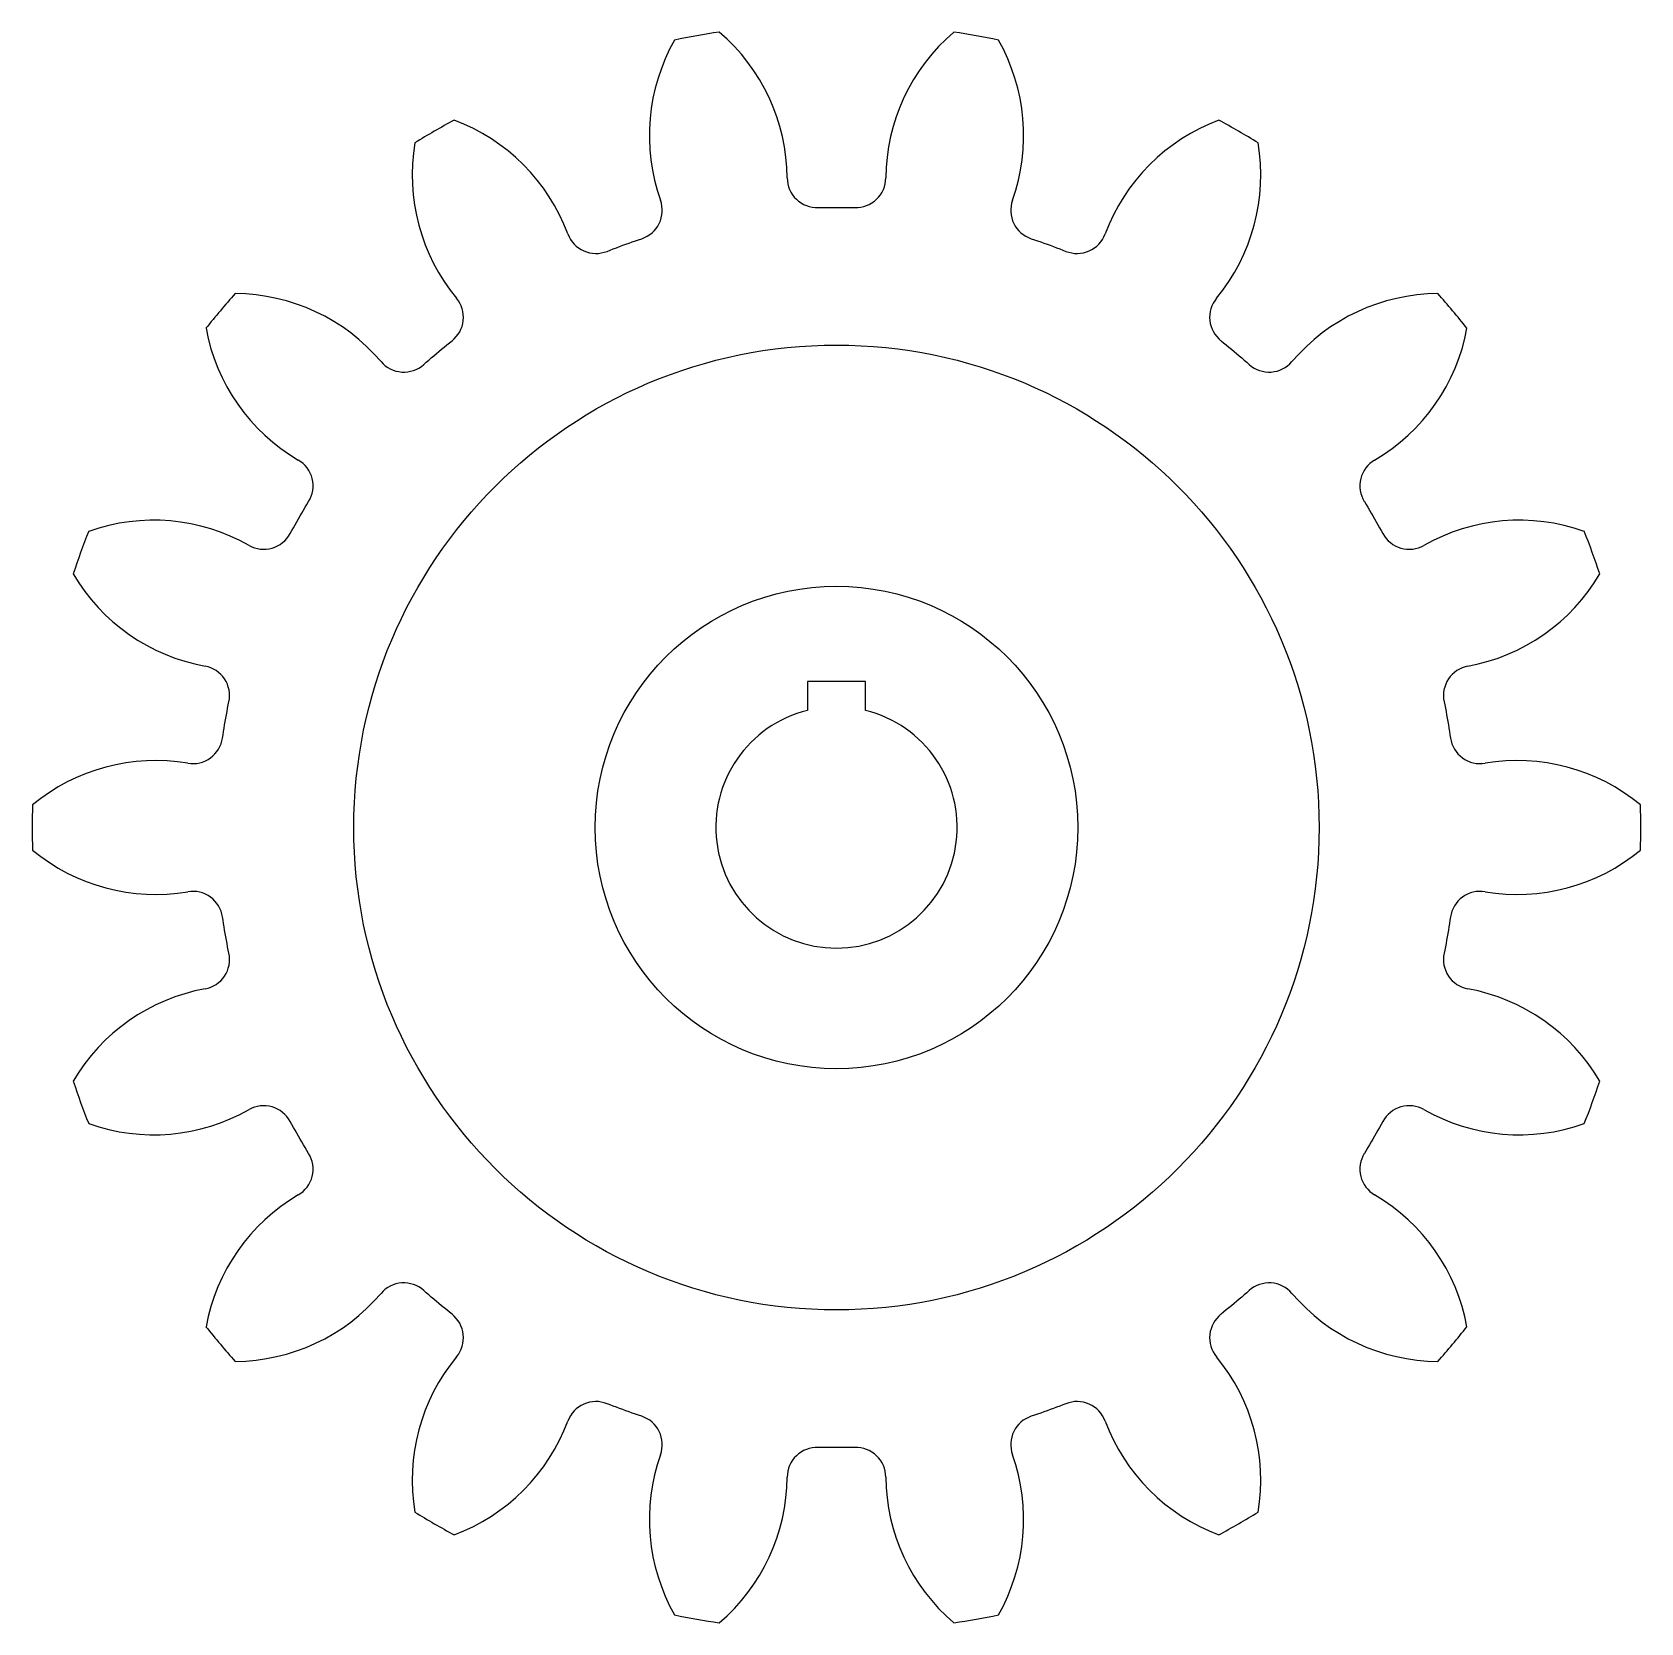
# Model space of a CAD drawing. Header units: millimetres. Extents: x 129.72 to 133.05, y 227.09 to 230.39.
import ezdxf

# ---------------------------------------------------------------- set-up
doc = ezdxf.new("R2010")
doc.units = ezdxf.units.MM

msp = doc.modelspace()

# ---------------------------------------------------------------- linework, layer by layer
for points in [[(131.3467, 230.0216), (131.3536, 230.0218), (131.3606, 230.0219), (131.3675, 230.0221), (131.3745, 230.0221), (131.3815, 230.0222), (131.3884, 230.0222), (131.3954, 230.0221), (131.4023, 230.0221), (131.4093, 230.0219), (131.4162, 230.0218), (131.4232, 230.0216)], [(130.9095, 229.931), (130.916, 229.9336), (130.9225, 229.9361), (130.929, 229.9386), (130.9355, 229.941), (130.942, 229.9435), (130.9485, 229.9458), (130.9551, 229.9482), (130.9616, 229.9505), (130.9682, 229.9528), (130.9748, 229.955), (130.9814, 229.9572)], [(131.7885, 229.9572), (131.7951, 229.955), (131.8016, 229.9528), (131.8082, 229.9505), (131.8148, 229.9482), (131.8213, 229.9458), (131.8279, 229.9435), (131.8344, 229.941), (131.8409, 229.9386), (131.8474, 229.9361), (131.8539, 229.9336), (131.8603, 229.931)], [(130.5297, 229.6964), (130.5349, 229.701), (130.5401, 229.7056), (130.5454, 229.7102), (130.5507, 229.7147), (130.556, 229.7192), (130.5613, 229.7237), (130.5666, 229.7281), (130.572, 229.7325), (130.5774, 229.7369), (130.5828, 229.7413), (130.5883, 229.7456)], [(132.1816, 229.7456), (132.187, 229.7413), (132.1924, 229.7369), (132.1978, 229.7325), (132.2032, 229.7281), (132.2086, 229.7237), (132.2139, 229.7192), (132.2192, 229.7147), (132.2245, 229.7102), (132.2297, 229.7056), (132.235, 229.701), (132.2402, 229.6964)], [(130.253, 229.346), (130.2563, 229.3521), (130.2597, 229.3582), (130.2631, 229.3643), (130.2665, 229.3704), (130.2699, 229.3764), (130.2734, 229.3824), (130.2769, 229.3884), (130.2805, 229.3944), (130.284, 229.4004), (130.2876, 229.4063), (130.2913, 229.4123)], [(132.4786, 229.4123), (132.4822, 229.4063), (132.4858, 229.4004), (132.4894, 229.3944), (132.493, 229.3884), (132.4965, 229.3824), (132.4999, 229.3764), (132.5034, 229.3704), (132.5068, 229.3643), (132.5102, 229.3582), (132.5135, 229.3521), (132.5168, 229.346)], [(131.4449, 228.9794), (131.4449, 228.9794), (131.4449, 229.0394), (131.3249, 229.0394), (131.3249, 228.9794)], [(130.1129, 228.9221), (130.1139, 228.929), (130.115, 228.9359), (130.1161, 228.9428), (130.1172, 228.9496), (130.1184, 228.9565), (130.1196, 228.9633), (130.1208, 228.9702), (130.1221, 228.977), (130.1234, 228.9838), (130.1248, 228.9907), (130.1262, 228.9975)], [(132.6437, 228.9975), (132.6451, 228.9907), (132.6464, 228.9838), (132.6478, 228.977), (132.649, 228.9702), (132.6503, 228.9633), (132.6515, 228.9565), (132.6527, 228.9496), (132.6538, 228.9428), (132.6549, 228.9359), (132.656, 228.929), (132.657, 228.9221)], [(130.1262, 228.4759), (130.1248, 228.4827), (130.1234, 228.4895), (130.1221, 228.4963), (130.1208, 228.5032), (130.1196, 228.51), (130.1184, 228.5169), (130.1172, 228.5237), (130.1161, 228.5306), (130.115, 228.5375), (130.1139, 228.5443), (130.1129, 228.5512)], [(132.657, 228.5512), (132.656, 228.5443), (132.6549, 228.5375), (132.6538, 228.5306), (132.6527, 228.5237), (132.6515, 228.5169), (132.6503, 228.51), (132.649, 228.5032), (132.6478, 228.4963), (132.6464, 228.4895), (132.6451, 228.4827), (132.6437, 228.4759)], [(130.2913, 228.0611), (130.2876, 228.067), (130.284, 228.073), (130.2805, 228.0789), (130.2769, 228.0849), (130.2734, 228.0909), (130.2699, 228.0969), (130.2665, 228.103), (130.2631, 228.109), (130.2597, 228.1151), (130.2563, 228.1212), (130.253, 228.1273)], [(132.5168, 228.1273), (132.5135, 228.1212), (132.5102, 228.1151), (132.5068, 228.109), (132.5034, 228.103), (132.4999, 228.0969), (132.4965, 228.0909), (132.493, 228.0849), (132.4894, 228.0789), (132.4858, 228.073), (132.4822, 228.067), (132.4786, 228.0611)], [(130.5883, 227.7278), (130.5828, 227.7321), (130.5774, 227.7365), (130.572, 227.7408), (130.5666, 227.7452), (130.5613, 227.7497), (130.556, 227.7542), (130.5507, 227.7587), (130.5454, 227.7632), (130.5401, 227.7677), (130.5349, 227.7723), (130.5297, 227.7769)], [(132.2402, 227.7769), (132.235, 227.7723), (132.2297, 227.7677), (132.2245, 227.7632), (132.2192, 227.7587), (132.2139, 227.7542), (132.2086, 227.7497), (132.2032, 227.7452), (132.1978, 227.7408), (132.1924, 227.7365), (132.187, 227.7321), (132.1816, 227.7278)], [(130.9814, 227.5162), (130.9748, 227.5184), (130.9682, 227.5206), (130.9616, 227.5229), (130.9551, 227.5252), (130.9485, 227.5275), (130.942, 227.5299), (130.9355, 227.5323), (130.929, 227.5348), (130.9225, 227.5372), (130.916, 227.5398), (130.9095, 227.5423)], [(131.8603, 227.5423), (131.8539, 227.5398), (131.8474, 227.5372), (131.8409, 227.5348), (131.8344, 227.5323), (131.8279, 227.5299), (131.8213, 227.5275), (131.8148, 227.5252), (131.8082, 227.5229), (131.8016, 227.5206), (131.7951, 227.5184), (131.7885, 227.5162)], [(131.4232, 227.4517), (131.4162, 227.4516), (131.4093, 227.4514), (131.4023, 227.4513), (131.3954, 227.4512), (131.3884, 227.4512), (131.3815, 227.4512), (131.3745, 227.4512), (131.3675, 227.4513), (131.3606, 227.4514), (131.3536, 227.4516), (131.3467, 227.4517)]]:
    msp.add_lwpolyline(points)
for radius in [1, 0.5]:
    msp.add_circle((131.3849, 228.7367), radius)
for centre, radius, start, end in [((131.3849, 228.7367), 1.6665, 98.3839, 101.6161), ((130.8821, 230.0803), 0.4007, 0.4078, 49.5787), ((131.8878, 230.0803), 0.4007, 130.4213, 179.5922), ((131.3849, 228.7367), 1.6665, 78.3839, 81.6161), ((131.3979, 230.1712), 0.4007, 150.4213, 199.5922), ((131.372, 230.1712), 0.4007, 340.4078, 29.5787), ((131.3849, 228.7367), 1.6665, 118.3839, 121.6161), ((130.4529, 229.8273), 0.4007, 20.4078, 69.5787), ((132.317, 229.8273), 0.4007, 110.4213, 159.5922), ((131.3849, 228.7367), 1.6665, 58.3839, 61.6161), ((130.9065, 230.0891), 0.4007, 170.4213, 219.5922), ((131.8634, 230.0891), 0.4007, 320.4078, 9.5787), ((131.3448, 230.0836), 0.062, 180.4078, 271.7052), ((131.425, 230.0836), 0.062, 268.2948, 359.5922), ((130.9619, 230.0161), 0.062, 288.2948, 19.5922), ((131.8079, 230.0161), 0.062, 160.4078, 251.7052), ((130.8866, 229.9886), 0.062, 200.4078, 291.7052), ((131.8833, 229.9886), 0.062, 248.2948, 339.5922), ((131.3849, 228.7367), 1.6665, 138.3839, 141.6161), ((130.1361, 229.4427), 0.4007, 40.4078, 89.5787), ((130.5499, 229.7942), 0.062, 308.2948, 39.5922), ((132.22, 229.7942), 0.062, 140.4078, 231.7052), ((132.6338, 229.4427), 0.4007, 90.4213, 139.5922), ((131.3849, 228.7367), 1.6665, 38.3839, 41.6161), ((130.4727, 229.8439), 0.4007, 190.4213, 239.5922), ((132.2971, 229.8439), 0.4007, 300.4078, 349.5787), ((130.4884, 229.7427), 0.062, 220.4078, 311.7052), ((132.2814, 229.7427), 0.062, 228.2948, 319.5922), ((130.2385, 229.4449), 0.062, 328.2948, 59.5922), ((132.5313, 229.4449), 0.062, 120.4078, 211.7052), ((131.3849, 228.7367), 1.6665, 158.3839, 161.6161), ((129.9699, 228.973), 0.4007, 60.4078, 109.5787), ((130.1984, 229.3754), 0.062, 240.4078, 331.7052), ((132.5714, 229.3754), 0.062, 208.2948, 299.5922), ((132.7999, 228.973), 0.4007, 70.4213, 119.5922), ((131.3849, 228.7367), 1.6665, 18.3839, 21.6161), ((130.149, 229.4652), 0.4007, 210.4213, 259.5922), ((132.6208, 229.4652), 0.4007, 280.4078, 329.5787), ((130.0655, 229.01), 0.062, 348.2948, 79.5922), ((132.7044, 229.01), 0.062, 100.4078, 191.7052), ((131.3849, 228.7367), 0.25, 103.8865, 76.1135), ((130.0515, 228.9311), 0.062, 260.4078, 351.7052), ((132.7183, 228.9311), 0.062, 188.2948, 279.5922), ((129.9744, 228.4748), 0.4007, 80.4078, 129.5787), ((132.7954, 228.4748), 0.4007, 50.4213, 99.5922), ((131.3849, 228.7367), 1.6665, 178.3839, 181.6161), ((131.3849, 228.7367), 1.6665, 358.3839, 1.6161), ((129.9744, 228.9985), 0.4007, 230.4213, 279.5922), ((132.7954, 228.9985), 0.4007, 260.4078, 309.5787), ((130.0515, 228.5423), 0.062, 8.2948, 99.5922), ((132.7183, 228.5423), 0.062, 80.4078, 171.7052), ((130.0655, 228.4633), 0.062, 280.4078, 11.7052), ((132.7044, 228.4633), 0.062, 168.2948, 259.5922), ((130.149, 228.0082), 0.4007, 100.4078, 149.5787), ((132.6208, 228.0082), 0.4007, 30.4213, 79.5922), ((131.3849, 228.7367), 1.6665, 198.3839, 201.6161), ((131.3849, 228.7367), 1.6665, 338.3839, 341.6161), ((129.9699, 228.5003), 0.4007, 250.4213, 299.5922), ((130.1984, 228.0979), 0.062, 28.2948, 119.5922), ((132.5714, 228.0979), 0.062, 60.4078, 151.7052), ((132.7999, 228.5003), 0.4007, 240.4078, 289.5787), ((130.2385, 228.0285), 0.062, 300.4078, 31.7052), ((132.5313, 228.0285), 0.062, 148.2948, 239.5922), ((130.4727, 227.6294), 0.4007, 120.4078, 169.5787), ((132.2971, 227.6294), 0.4007, 10.4213, 59.5922), ((130.4884, 227.7307), 0.062, 48.2948, 139.5922), ((132.2814, 227.7307), 0.062, 40.4078, 131.7052), ((130.1361, 228.0306), 0.4007, 270.4213, 319.5922), ((132.6338, 228.0306), 0.4007, 220.4078, 269.5787), ((130.5499, 227.6791), 0.062, 320.4078, 51.7052), ((132.22, 227.6791), 0.062, 128.2948, 219.5922), ((131.3849, 228.7367), 1.6665, 218.3839, 221.6161), ((131.3849, 228.7367), 1.6665, 318.3839, 321.6161), ((130.9065, 227.3842), 0.4007, 140.4078, 189.5787), ((131.8634, 227.3842), 0.4007, 350.4213, 39.5922), ((130.8866, 227.4847), 0.062, 68.2948, 159.5922), ((131.8833, 227.4847), 0.062, 20.4078, 111.7052), ((130.9619, 227.4573), 0.062, 340.4078, 71.7052), ((131.8079, 227.4573), 0.062, 108.2948, 199.5922), ((130.4529, 227.6461), 0.4007, 290.4213, 339.5922), ((132.317, 227.6461), 0.4007, 200.4078, 249.5787), ((131.3448, 227.3898), 0.062, 88.2948, 179.5922), ((131.425, 227.3898), 0.062, 0.4078, 91.7052), ((131.3979, 227.3021), 0.4007, 160.4078, 209.5787), ((131.372, 227.3021), 0.4007, 330.4213, 19.5922), ((130.8821, 227.3931), 0.4007, 310.4213, 359.5922), ((131.8878, 227.3931), 0.4007, 180.4078, 229.5787), ((131.3849, 228.7367), 1.6665, 238.3839, 241.6161), ((131.3849, 228.7367), 1.6665, 298.3839, 301.6161), ((131.3849, 228.7367), 1.6665, 258.3839, 261.6161), ((131.3849, 228.7367), 1.6665, 278.3839, 281.6161)]:
    msp.add_arc(centre, radius, start, end)

doc.saveas('drawing.dxf')
